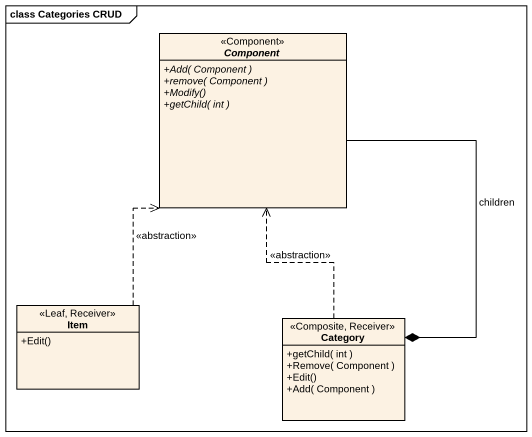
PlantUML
@startuml
mainframe class Categories CRUD
hide circle
hide empty members
skinparam classAttributeIconSize 0
abstract class "Component" as Component_ <<Component>> {
  {abstract} +Add( Component )
  {abstract} +remove( Component )
  {abstract} +Modify()
  {abstract} +getChild( int )
}
class Item <<Leaf, Receiver>> {
  +Edit()
}
class Category <<Composite, Receiver>> {
  +getChild( int )
  +Remove( Component )
  +Edit()
  +Add( Component )
}
Item .up.> Component_ : <<abstraction>>
Category *-up- Component_ : children
Category .up.> Component_ : <<abstraction>>
@enduml
